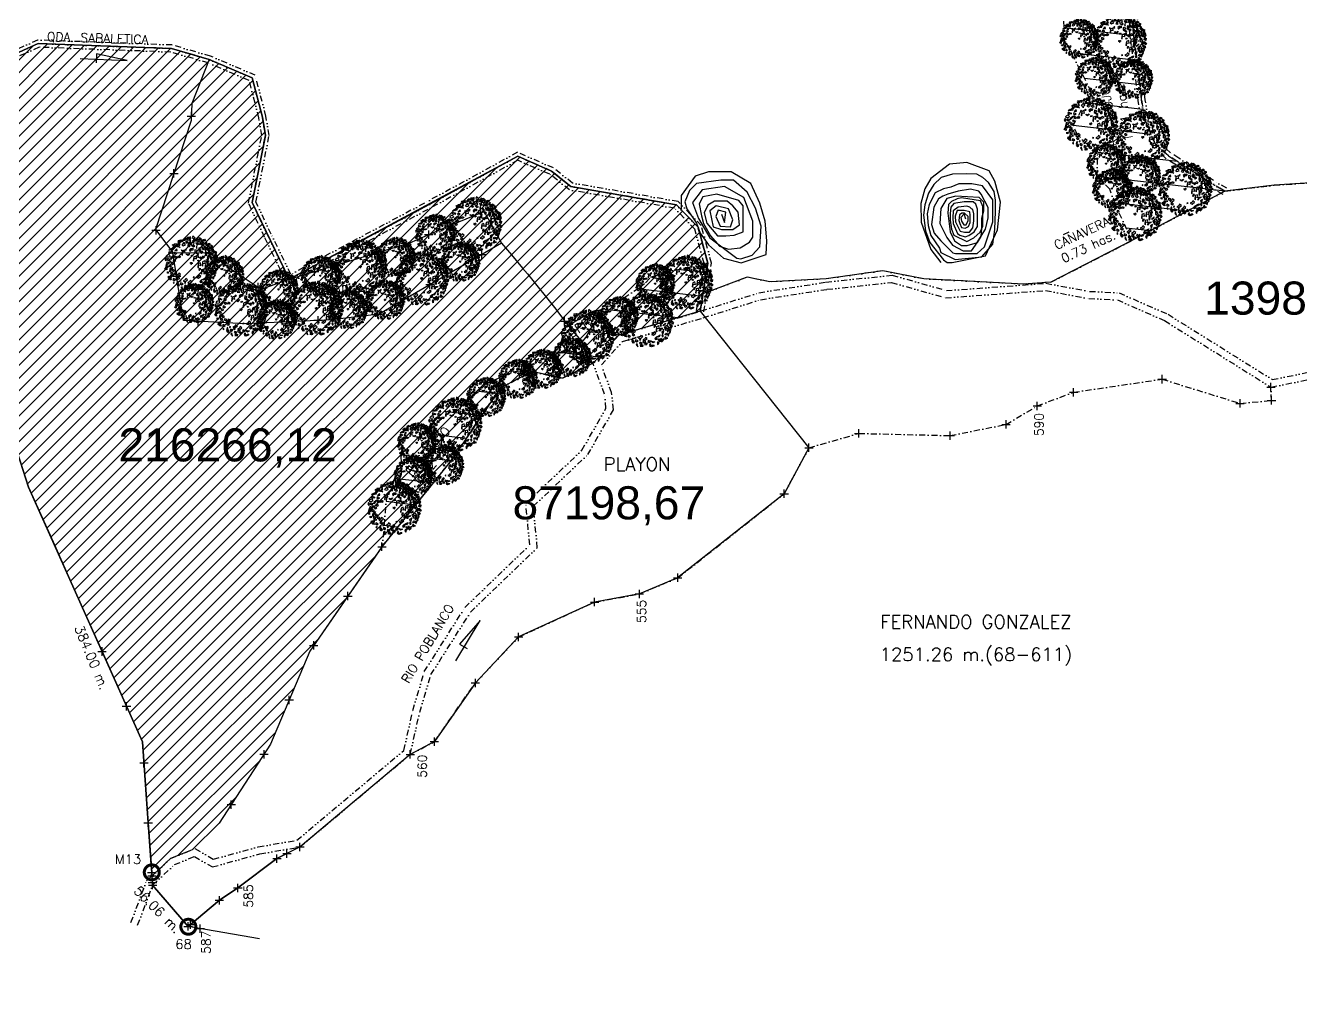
# Model space of a CAD drawing. Extents: x 0 to 28539, y 0 to 9112.
# Drawn here: x 15344 to 16407, y 5543 to 6357 of the extents above; entities that cross this region are included whole.
import ezdxf
from ezdxf.enums import TextEntityAlignment as Align

# ---------------------------------------------------------------- set-up
doc = ezdxf.new("R2010")
doc.units = 0
doc.header["$LTSCALE"] = 10
doc.header["$MEASUREMENT"] = 0
doc.header["$PDMODE"] = 2
doc.header["$PDSIZE"] = 3.5
doc.linetypes.add('DASHDOT', pattern=[1, 0.5, -0.25, 0, -0.25])
doc.linetypes.add('DIVIDE', pattern=[1.25, 0.5, -0.25, 0, -0.25, 0, -0.25])
doc.layers.get('0').update_dxf_attribs({"linetype": 'CONTINUOUS'})
doc.layers.get('Defpoints').update_dxf_attribs({"linetype": 'CONTINUOUS'})
for name, color, linetype in [('ARBOL4', 76, 'CONTINUOUS'), ('AREA', 2, 'CONTINUOUS'), ('CANO', 5, 'DIVIDE'), ('CERCO', 2, 'CONTINUOUS'), ('COORDENADAS', 1, 'CONTINUOUS'), ('COTA', 7, 'CONTINUOUS'), ('DIV-', 5, 'CONTINUOUS'), ('HOJA', 8, 'CONTINUOUS'), ('MOJON', 2, 'CONTINUOUS'), ('PL', 3, 'CONTINUOUS'), ('PUA', 1, 'CONTINUOUS'), ('R', 1, 'CONTINUOUS'), ('R60', 2, 'CONTINUOUS'), ('R80', 2, 'CONTINUOUS'), ('RASTROJO', 2, 'DASHDOT')]:
    doc.layers.add(name, color=color, linetype=linetype)
doc.styles.add('ARIAL', font='arial.ttf')
doc.styles.add('ATTR', font='romans.shx', dxfattribs={"width": 0.8, "height": 0.7})
doc.styles.add('SIMPLEX', font='simplex', dxfattribs={"height": 8})
doc.dimstyles.new('Arq 1000', dxfattribs={"dimscale": 5, "dimtxt": 2, "dimasz": 0.8, "dimexe": 1, "dimexo": 0.625, "dimgap": 0.2, "dimtad": 0, "dimtih": 1, "dimtoh": 1, "dimzin": 1, "dimtxsty": 'ARIAL', "dimblk": 'DOT', "dimcen": 2.5, "dimadec": 0, "dimazin": 0, "dimtfac": 1, "dimtix": 1, "dimtmove": 2, "dimatfit": 3, "dimfxl": 1, "dimarcsym": 0})

# ---------------------------------------------------------------- blocks, each defined once
blk = doc.blocks.new('*D8')
at = {"layer": 'COORDENADAS', "color": 1, "lineweight": -2}
for p, q in [((23399.2, 5648.9), (23391.2, 5648.9)), ((23407.2, 5650.8), (23399.2, 5648.9)), ((23414.2, 5650.8), (23407.2, 5650.8))]:
    blk.add_line(p, q, dxfattribs=at)
at = {"layer": 'Defpoints', "color": 0}
for p in [(23391.2, 5648.9), (23417.4, 5650.8), (0, 0)]:
    blk.add_point(p, dxfattribs=at)
at = {"layer": 'COORDENADAS', "color": 7, "insert": (23365.6, 5648.9), "char_height": 10, "attachment_point": 5, "style": 'ARIAL'}
blk.add_mtext('5650,78', dxfattribs=at)
blk = doc.blocks.new('_DOT')
at = {"color": 0, "linetype": 'ByBlock'}
blk.add_line((-0.5, 0), (-1, 0), dxfattribs=at)
at = {"color": 0, "linetype": 'ByBlock', "const_width": 0.5}
blk.add_lwpolyline([(-0.25, 0, 1), (0.25, 0, 1)], format="xyb", close=True, dxfattribs=at)
blk = doc.blocks.new('*D9')
at = {"layer": 'COORDENADAS', "color": 1, "lineweight": -2}
for p, q in [((23292, 6018.1), (23284, 6018.1)), ((23294, 6010.8), (23292, 6018.1)), ((23298.9, 6010.8), (23294, 6010.8))]:
    blk.add_line(p, q, dxfattribs=at)
at = {"layer": 'Defpoints', "color": 0}
for p in [(23284, 6018.1), (23302, 6010.8), (0, 0)]:
    blk.add_point(p, dxfattribs=at)
at = {"layer": 'COORDENADAS', "color": 7, "insert": (23258.3, 6018.1), "char_height": 10, "attachment_point": 5, "style": 'ARIAL'}
blk.add_mtext('6010,80', dxfattribs=at)
blk = doc.blocks.new('*D10')
at = {"layer": 'COORDENADAS', "color": 1, "lineweight": -2}
for p, q in [((23435.3, 5605.7), (23427.3, 5592.9)), ((23444.5, 5605.7), (23435.3, 5605.7)), ((23427.3, 5592.9), (23419.3, 5592.9))]:
    blk.add_line(p, q, dxfattribs=at)
at = {"layer": 'Defpoints', "color": 0}
for p in [(23447.6, 5605.7), (23419.3, 5592.9), (0, 0)]:
    blk.add_point(p, dxfattribs=at)
at = {"layer": 'COORDENADAS', "color": 7, "insert": (23393.6, 5592.9), "char_height": 10, "attachment_point": 5, "style": 'ARIAL'}
blk.add_mtext('5605,68', dxfattribs=at)
blk = doc.blocks.new('*D11')
at = {"layer": 'COORDENADAS', "color": 1, "lineweight": -2}
for p, q in [((23205.4, 6248.4), (23197.4, 6213.6)), ((23224.8, 6248.4), (23205.4, 6248.4)), ((23197.4, 6213.6), (23189.4, 6213.6))]:
    blk.add_line(p, q, dxfattribs=at)
at = {"layer": 'Defpoints', "color": 0}
for p in [(23227.9, 6248.4), (23189.4, 6213.6), (0, 0)]:
    blk.add_point(p, dxfattribs=at)
at = {"layer": 'COORDENADAS', "color": 7, "insert": (23163.7, 6213.6), "char_height": 10, "attachment_point": 5, "style": 'ARIAL'}
blk.add_mtext('6248,39', dxfattribs=at)
blk = doc.blocks.new('*D12')
at = {"layer": 'COORDENADAS', "color": 1, "lineweight": -2}
for p, q in [((23968, 6004.6), (23977.8, 6004.6)), ((23977.8, 6004.6), (23985.8, 5984.4)), ((23985.8, 5984.4), (23993.8, 5984.4))]:
    blk.add_line(p, q, dxfattribs=at)
at = {"layer": 'Defpoints', "color": 0}
for p in [(23964.9, 6004.6), (23993.8, 5984.4), (0, 0)]:
    blk.add_point(p, dxfattribs=at)
at = {"layer": 'COORDENADAS', "color": 7, "insert": (24019.4, 5984.4), "char_height": 10, "attachment_point": 5, "style": 'ARIAL'}
blk.add_mtext('6004,63', dxfattribs=at)
blk = doc.blocks.new('DEC1')
for points in [[(-17.825703, 50.144688), (-15.340965, 55.637398), (-11.893769, 55.475018), (-12.802246, 52.160138), (-14.540878, 53.429518), (-15.347061, 51.420148), (-14.679306, 50.283108)], [(-10.286347, 57.002498), (-6.636353, 53.173978), (-4.977264, 55.300948), (-2.322731, 54.024758), (-2.654549, 58.704078), (-5.640907, 57.002498)], [(2.096443, 60.253408), (0.995445, 56.151728), (3.318161, 54.875548), (7.299967, 55.726328)], [(13.272677, 57.002498), (10.949967, 55.726328), (12.609047, 54.024758), (14.268137, 54.875548)], [(16.259037, 52.323198), (16.922667, 53.599378), (16.590857, 57.002498), (20.904477, 54.450148), (17.918117, 51.472418)], [(-44.561383, 31.831348), (-39.273253, 31.705098), (-39.604093, 34.382268), (-36.824663, 35.356908), (-40.368063, 38.431048), (-41.276543, 35.116178)], [(-38.104163, 42.886048), (-35.982343, 39.207198), (-33.437553, 39.947208), (-31.223573, 43.364378)], [(-32.518103, 32.329788), (-36.831723, 28.075868), (-31.854473, 28.926648)], [(-31.801213, 37.372358), (-27.415503, 38.148518), (-25.333863, 42.636518), (-27.944843, 42.431948), (-29.220293, 39.953298)], [(-27.902623, 48.490098), (-28.642653, 45.945318), (-26.266303, 45.915268), (-25.694743, 47.690008)], [(-22.482173, 47.292998), (-22.915303, 48.664658), (-25.556323, 50.836408), (-20.701343, 52.081818), (-20.707443, 47.864548)], [(-22.563583, 30.628218), (-22.563583, 28.501248), (-21.568133, 29.352038)], [(-17.061733, 46.095918), (-21.688173, 40.867878), (-18.577893, 39.165388), (-13.789101, 40.946228), (-14.889992, 43.454908), (-16.965533, 43.184148)], [(-12.277245, 32.755178), (-14.599968, 30.628218), (-13.604515, 29.777438), (-11.2818, 30.628218)], [(-12.70607, 49.248398), (-13.313744, 45.632738), (-10.937401, 45.602688), (-9.258873, 49.086028)], [(-7.299988, 42.539188), (-9.290886, 39.136068), (-5.640907, 37.859878), (-3.981812, 39.136068)], [(-1.990913, 33.180578), (-4.977264, 30.628218), (-3.318176, 27.225088), (-0.99546, 30.202838)], [(-2.654549, 51.047028), (-4.645447, 48.494678), (-3.318176, 45.091538), (-1.990913, 46.793108)], [(2.322716, 47.218508), (-1.327278, 43.815368), (-0.66365, 40.412228), (3.318161, 37.009098), (6.636337, 38.710668), (2.654526, 40.837618), (5.309077, 44.666158)], [(2.654526, 51.897798), (6.304517, 49.345458), (10.949967, 51.047028), (8.959067, 52.748598), (6.304517, 51.897798)], [(6.636337, 30.628218), (6.304517, 25.523518), (13.272677, 21.269598), (14.931767, 22.120378), (9.290877, 25.098128), (12.277227, 29.352038)], [(10.949967, 39.136068), (9.622697, 36.158308), (10.618147, 33.605958), (10.949967, 36.158308)], [(19.245397, 47.643888), (12.277227, 47.218508), (13.272677, 43.815368), (17.918117, 41.688418), (18.913577, 44.240768), (17.254487, 45.516938)], [(15.927217, 35.307528), (16.922667, 29.777438), (14.268137, 28.075868), (17.918117, 26.799688), (19.245397, 31.479008)], [(21.568117, 28.075868), (20.240847, 25.098128), (22.231747, 24.247348), (23.890837, 25.948898)], [(21.568117, 51.047028), (27.209017, 53.173978), (29.531737, 50.621628), (26.545377, 48.920058), (26.213557, 51.047028), (24.222657, 50.196248), (23.890837, 48.920058)], [(24.554477, 46.793108), (21.568117, 44.666158), (23.227197, 42.964588), (26.877177, 44.240768)], [(23.890837, 30.202838), (21.568117, 37.009098), (25.218107, 32.329788)], [(25.549927, 37.859878), (32.186277, 39.561448), (34.177167, 43.389968), (33.181717, 35.307528), (29.199917, 34.882128)], [(31.522627, 48.069288), (29.863537, 46.367708), (28.536287, 43.389968), (32.186277, 45.516938)], [(29.531737, 34.031358), (28.536287, 31.053608), (36.499887, 31.479008), (33.181717, 34.456738)], [(29.863537, 27.650488), (28.536287, 22.971158), (30.527177, 17.441068), (32.186277, 20.418808), (29.863537, 22.120378)], [(35.504437, 27.650488), (36.168077, 22.120378), (39.154437, 21.694998), (40.813507, 23.821948)], [(36.831707, 44.240768), (35.836257, 42.539188), (37.163527, 41.263018), (40.481707, 41.688418)], [(37.495347, 38.285278), (35.836257, 35.732928), (38.158977, 34.031358), (41.477157, 34.031358), (38.158977, 35.307528)], [(40.813507, 40.412228), (40.481707, 39.136068), (42.804427, 37.434478), (45.458957, 37.859878)], [(44.795317, 26.374298), (42.804427, 28.075868), (42.472607, 29.777438), (43.799877, 31.053608), (46.454417, 29.352038)], [(-52.427143, -0.850769), (-55.081683, 0.4254), (-56.077133, -5.104706), (-55.081683, -6.380875), (-50.436243, -6.380875), (-51.099873, -5.104706), (-53.754413, -4.253914)], [(-52.427143, 19.568028), (-50.104423, 20.844198), (-46.786243, 17.441068), (-49.108973, 14.888718), (-53.754413, 14.463338), (-54.418043, 17.441068)], [(-48.445333, 5.530108), (-46.786243, 3.828518), (-44.795343, 5.104708)], [(-45.127153, 9.784018), (-44.463523, 14.463338), (-38.490813, 18.717258), (-39.818083, 15.739508)], [(-42.472623, 24.672728), (-44.131713, 23.396548), (-42.804433, 22.971158)], [(-30.195383, 13.187148), (-28.536293, 17.866458), (-25.218123, 16.164898), (-26.213573, 13.187148), (-27.872663, 14.463338)], [(-5.640907, 20.844198), (-7.963623, 18.291858), (-11.2818, 20.418808), (-11.2818, 22.120378), (-7.963623, 20.844198), (-4.313629, 22.971158)], [(-0.66365, 1.276169), (-2.322731, 0.4254), (-1.327278, -0.425384), (0, 0)], [(-0.66365, 18.717258), (0.663628, 19.142638), (1.659081, 17.441068), (-0.66365, 16.590288)], [(18.581767, 15.739508), (16.922667, 13.187148), (19.245397, 11.060198), (21.236297, 11.910978), (19.577217, 13.612548)], [(29.531737, 7.231658), (31.854457, 4.679318), (32.186277, 0), (35.504437, 3.403137), (33.513537, 9.784018)], [(40.481707, 17.015668), (43.799877, 11.910978), (41.477157, 8.507848), (41.145337, 11.910978)], [(46.454417, 20.844198), (44.463497, 22.120378), (42.472607, 21.269598), (42.804427, 19.568028), (45.458957, 19.142638)], [(46.454417, 6.380878), (46.122607, 4.679318), (43.468057, 5.104708), (43.799877, 7.657058)], [(49.440767, 0.4254), (49.772577, -4.679306), (43.799877, -7.231651), (47.449857, -3.828529)], [(49.772577, 26.799688), (48.445307, 25.098128), (50.436227, 23.396548), (53.754397, 25.523518)], [(48.777127, 16.164898), (48.445307, 12.761768), (50.768037, 11.060198), (52.095307, 13.187148)], [(51.099847, 20.418808), (52.095307, 16.590288), (56.077117, 13.187148), (54.418027, 17.866458)], [(52.095307, 5.955488), (54.086217, 3.403137), (55.745307, 4.679318), (54.418027, 8.082458)], [(-50.768053, -17.015672), (-50.436243, -19.993412), (-52.427143, -19.568022), (-52.758963, -16.590282)], [(-47.449883, -17.015672), (-46.454433, -9.784004), (-41.145353, -6.806266), (-44.131713, -11.06018)], [(-45.458983, -31.478992), (-46.786243, -26.799672), (-44.463523, -23.396552), (-43.468073, -26.374292), (-44.463523, -28.075852)], [(30.195357, -3.828529), (28.536287, -5.53009), (29.863537, -6.806266)], [(47.118057, -15.739494), (45.127137, -17.866462), (46.122607, -22.120372), (48.445307, -19.568022)], [(48.113497, -26.799672), (45.127137, -28.501252), (45.458957, -32.755162), (47.118057, -30.202822)], [(50.436227, -9.784004), (51.099847, -13.187141), (53.754397, -13.187141), (55.413487, -10.634796), (53.090757, -11.06018)], [(-28.204473, -43.389972), (-32.518103, -44.240752), (-30.195383, -47.218492), (-26.545393, -46.367702)], [(-11.2818, -55.300932), (-13.936333, -51.472412), (-10.286347, -51.472412), (-7.963623, -52.323192)], [(9.622697, -56.151712), (6.304517, -54.024762), (8.295417, -52.748592), (8.959067, -53.173982), (12.277227, -53.173982), (12.277227, -51.472412), (15.595407, -51.897802), (14.268137, -54.024762)], [(20.572657, -34.456732), (16.922667, -37.859872), (18.249947, -39.986832), (21.236297, -38.285262)], [(22.563567, -50.621622), (25.218107, -49.770842), (22.563567, -48.069272)], [(24.554477, -39.561442), (23.890837, -40.837612), (27.872647, -44.666142), (34.508987, -42.539172), (32.186277, -40.412222), (27.872647, -41.688402)], [(38.158977, -36.583692), (38.822617, -39.136042), (45.127137, -37.434482)]]:
    blk.add_lwpolyline(points, close=True)
at = {"style": 'ATTR', "width": 0.8, "flags": 1}
blk.add_attdef('ESTCODE', (0, 0), '', height=0.7, dxfattribs=at)
blk = doc.blocks.new('A$C3B855193')
for p, q in [((3.91, 4.03), (4.16, 4.03)), ((4.04, 3.91), (4.04, 4.16))]:
    blk.add_line(p, q)
for points in [[(3.64, 7.8), (3.79, 7.69), (3.66, 7.38), (3.44, 7.46), (3.28, 7.74), (3.45, 7.87)], [(4.64, 7.63), (4.78, 7.29), (4.94, 7.39), (5.08, 7.24), (5.17, 7.55), (4.94, 7.51)], [(0.93, 5.59), (0.62, 5.73), (0.52, 5.58), (0.71, 5.44)], [(0.58, 5.96), (0.85, 6.17), (1.13, 6.12), (0.96, 5.97), (0.83, 5.99)], [(1.36, 6.69), (1.18, 6.59), (1.15, 6.73), (1.33, 6.83)], [(1.45, 6.48), (1.94, 6.62), (2.27, 6.36), (1.92, 6.43)], [(2.34, 7.24), (2.35, 7.44), (1.97, 7.36), (1.92, 7.26), (2.05, 6.96), (2.11, 7.04), (2.09, 7.23)], [(2.93, 5.95), (2.59, 5.83), (2.51, 5.27), (2.61, 5.19), (2.65, 5.63), (3, 5.56)], [(2.86, 7.16), (2.8, 7.01), (2.93, 6.92)], [(3.22, 7.07), (3.54, 7.15), (3.97, 6.89), (3.75, 6.89)], [(3.85, 6.21), (4.19, 6.23), (4.17, 5.97), (3.95, 5.96), (3.99, 6.1)], [(4.24, 7.3), (4.11, 7.38), (4.12, 7.28)], [(5, 6.88), (4.61, 7.04), (4.8, 6.74)], [(5.16, 6.2), (5.03, 6.14), (5.11, 6.1)], [(5.52, 7.52), (5.34, 7.29), (5.46, 7.15), (5.74, 7.1)], [(5.34, 6.97), (5.51, 6.71), (5.85, 6.7), (5.77, 6.87), (5.58, 6.88)], [(6.3, 6.27), (5.84, 6.42), (5.82, 6.18), (6.06, 5.92), (6.19, 6.06), (6.12, 6.19)], [(6.16, 7.03), (5.97, 7.01), (6.04, 6.85), (6.17, 6.87)], [(6.23, 6.65), (6.3, 6.72), (6.37, 6.94), (6.58, 6.67), (6.31, 6.55)], [(6.62, 6.08), (6.37, 6.02), (6.44, 5.87), (6.7, 5.86)], [(6.54, 6.43), (6.95, 6.42), (7.04, 6.2), (6.8, 6.17), (6.84, 6.31), (6.69, 6.31), (6.63, 6.24)], [(7.18, 6.14), (7.04, 5.8), (7.22, 5.75), (7.21, 5.55), (7.5, 5.7), (7.31, 5.84)], [(0.3, 4.54), (0.13, 4.79), (0, 4.56), (0.15, 4.35)], [(0.67, 4.04), (0.35, 4.18), (0.25, 4.03), (0.44, 3.89)], [(0.77, 4.57), (0.46, 4.71), (0.36, 4.56), (0.55, 4.42)], [(1.35, 3.97), (1.04, 4.11), (0.94, 3.97), (1.13, 3.83)], [(1.62, 4.4), (1.31, 4.54), (1.21, 4.4), (1.4, 4.26)], [(1.76, 5.49), (1.44, 5.63), (1.35, 5.48), (1.54, 5.34)], [(1.83, 4.93), (1.51, 5.07), (1.41, 4.93), (1.6, 4.78)], [(3.89, 4), (3.8, 4.09), (3.77, 4), (3.83, 3.93)], [(4.65, 5.08), (4.31, 4.96), (4.23, 4.4), (4.33, 4.32), (4.37, 4.76), (4.72, 4.68)], [(5, 4.86), (4.78, 4.93), (4.82, 5.2), (4.93, 5.25), (4.94, 5), (5.18, 4.83)], [(5.01, 4.48), (5.07, 4.41), (4.99, 4.3), (4.87, 4.42)], [(5.3, 4.07), (4.97, 3.95), (4.89, 3.39), (4.99, 3.31), (5.02, 3.75), (5.38, 3.67)], [(5.58, 5.6), (5.38, 5.69), (5.36, 5.61), (5.47, 5.48)], [(5.89, 4.96), (5.65, 5.08), (5.47, 4.88), (5.73, 4.82)], [(5.96, 4.34), (5.63, 4.22), (5.55, 3.66), (5.65, 3.58), (5.68, 4.02), (6.04, 3.95)], [(6.51, 3.88), (6.19, 3.66), (6.01, 3.79), (6.03, 3.52), (6.36, 3.56)], [(6.34, 5.55), (6.07, 5.59), (6.09, 5.32), (6.21, 5.25)], [(6.62, 4.3), (6.4, 4.3), (6.26, 4.17), (6.43, 4.22)], [(6.9, 5.07), (6.58, 5.21), (6.39, 5.07), (6.28, 4.73), (6.48, 4.56), (6.5, 4.87), (6.82, 4.81)], [(7.01, 5.49), (6.79, 5.55), (6.61, 5.37), (6.76, 5.33)], [(7.39, 4), (7.17, 4.44), (6.98, 4.28), (6.98, 3.92), (7.17, 3.93), (7.2, 4.07)], [(7.21, 5.18), (7.15, 4.87), (7.38, 4.62), (7.43, 4.8), (7.31, 4.94)], [(7.72, 5.44), (7.43, 5.4), (7.42, 5.21), (7.58, 4.98)], [(7.61, 4.32), (7.71, 4.31), (7.91, 4.43), (7.87, 4.08), (7.6, 4.19)], [(7.67, 3.95), (7.96, 3.65), (7.86, 3.43), (7.67, 3.57), (7.8, 3.65), (7.69, 3.76), (7.6, 3.74)], [(7.82, 4.64), (7.68, 4.75), (7.62, 4.6), (7.72, 4.52)], [(0, 3.13), (0.17, 3.41), (0.27, 3.17), (0.28, 3)], [(0.52, 1.78), (0.56, 2.05), (0.7, 1.96), (0.69, 1.9), (0.78, 1.69), (0.89, 1.74), (0.95, 1.51), (0.78, 1.54)], [(1, 3.6), (0.68, 3.73), (0.58, 3.59), (0.77, 3.45)], [(1.23, 2.53), (0.91, 2.67), (0.81, 2.53), (1, 2.39)], [(1.48, 2.94), (1.16, 3.08), (1.06, 2.93), (1.25, 2.79)], [(1.38, 2.19), (1.23, 2.25), (1.18, 2.13)], [(1.85, 2.48), (1.53, 2.62), (1.43, 2.48), (1.62, 2.34)], [(2.07, 2.54), (1.97, 2.32), (1.68, 2.17), (1.99, 2.05), (2.34, 2.35)], [(2.21, 1.79), (1.9, 1.93), (1.8, 1.79), (1.99, 1.64)], [(4.41, 1.9), (4.26, 1.96), (4.21, 1.84)], [(5.1, 2.24), (5, 2.03), (4.71, 1.88), (5.02, 1.76), (5.37, 2.06)], [(5.34, 3.17), (5.13, 3.21), (5.06, 3), (5.17, 2.9), (5.23, 3.05)], [(5.8, 3.14), (5.47, 3.03), (5.39, 2.47), (5.49, 2.38), (5.52, 2.82), (5.88, 2.75)], [(6.41, 2.78), (6.07, 2.74), (5.78, 2.46), (6.01, 2.44), (6.06, 2.63)], [(6.21, 3.32), (5.98, 3.32), (5.98, 3.17), (6.14, 3.11)], [(6.56, 2.42), (6.23, 2.23), (6.28, 2.03), (6.46, 1.98)], [(6.41, 3.23), (6.78, 3.56), (6.58, 3.2)], [(6.81, 2.98), (6.59, 2.96), (6.83, 2.46), (6.93, 2.76)], [(6.74, 1.8), (6.79, 1.97), (6.89, 2.04), (7.01, 1.99), (6.97, 1.77)], [(6.94, 3.33), (7.23, 2.96), (7.53, 2.94), (6.99, 2.78), (6.85, 3.02)], [(7.29, 2.59), (7.09, 2.62), (7.04, 2.43), (7.13, 2.22), (7.12, 2.46)], [(7.48, 3.64), (7.26, 3.77), (7.2, 3.62), (7.38, 3.42)], [(7.75, 3.23), (7.6, 3.29), (7.37, 3.3), (7.61, 3.12)], [(7.52, 2.43), (7.43, 2.42), (7.38, 2.22), (7.48, 2.07)], [(7.65, 2.79), (7.52, 2.81), (7.47, 2.69), (7.59, 2.49)], [(1.58, 1.6), (1.26, 1.74), (1.17, 1.6), (1.36, 1.45)], [(1.23, 1.11), (1.35, 0.96), (1.39, 1.18)], [(1.98, 1.28), (1.88, 1.29), (1.75, 0.93), (2.07, 0.57), (2.14, 0.77), (1.94, 1.01)], [(2.43, 1.39), (2.28, 1.44), (2.23, 1.32)], [(2.71, 0.92), (2.39, 1.06), (2.29, 0.91), (2.48, 0.77)], [(2.55, 0.5), (2.4, 0.38), (2.68, 0.03)], [(3.12, 1.73), (3.02, 1.51), (2.73, 1.36), (3.04, 1.24), (3.39, 1.55)], [(3.1, 1.09), (2.95, 1.15), (2.9, 1.03)], [(3.33, 0.59), (3.01, 0.73), (2.91, 0.58), (3.1, 0.44)], [(3.44, 0.13), (3.25, 0.27), (2.99, 0.14), (3.2, 0.1)], [(3.79, 1.44), (3.69, 1.22), (3.4, 1.07), (3.71, 0.95), (4.06, 1.26)], [(3.84, 0.76), (3.53, 0.9), (3.43, 0.76), (3.62, 0.62)], [(4.12, 0.5), (3.93, 0.56), (3.68, 0.39), (3.91, 0.31)], [(4.55, 0.82), (4.24, 0.95), (4.14, 0.81), (4.33, 0.67)], [(4.59, 0.45), (4.39, 0.31), (4.46, 0.14), (4.67, 0.11), (4.58, 0.24)], [(5.21, 0.79), (4.89, 0.63), (4.57, 0.94), (4.88, 0.8)], [(5.51, 1.14), (5.39, 1.12), (5.34, 1.3), (5.52, 1.35)], [(6.02, 1.81), (5.79, 1.46), (5.51, 1.52), (5.71, 1.63)], [(5.63, 0.77), (5.53, 0.58), (5.65, 0.5), (5.83, 0.68)], [(6.19, 1.26), (5.97, 1.19), (5.92, 1), (6.1, 0.97)], [(6.53, 1.23), (6.31, 1.06), (6.2, 0.72), (6.46, 0.95)], [(6.43, 1.54), (6.46, 1.7), (6.35, 1.8), (6.25, 1.74), (6.29, 1.56)], [(6.9, 1.49), (6.75, 1.53), (6.7, 1.35), (6.93, 1.2)]]:
    blk.add_lwpolyline(points, close=True)
at = {"xscale": 0.06928556762807148, "yscale": 0.06928556762807148, "zscale": 0.06928556762807148}
blk.add_blockref('DEC1', (4.02, 3.89), dxfattribs=at)

msp = doc.modelspace()

# ---------------------------------------------------------------- hatches: boundary and pattern name
at = {"layer": 'COORDENADAS', "true_color": 0x0075eb}
h = msp.add_hatch(dxfattribs=at)
h.set_pattern_fill('LINE', color=150, scale=60, angle=45)
h.set_pattern_definition([(45, (-5668.413, 0), (-5.3033009, 5.3033009), [])])
h.paths.add_polyline_path([(15260.252, 6248.391), (15299.745, 6275.766), (15315.436, 6315.569), (15330.061, 6330.149), (15355.139, 6341.458), (15466.069, 6337.384), (15497.626, 6328.243), (15533.302, 6312.995), (15541.849, 6280.25), (15544.342, 6264.907), (15533.35, 6208.979), (15564.126, 6145.089), (15685.536, 6209.875), (15754.546, 6247.539), (15782.781, 6235.273), (15798.837, 6222.461), (15886.712, 6207.066), (15904.755, 6188.459), (15912.932, 6158.356), (15906.535, 6118.433), (15838.691, 6098.487), (15817.346, 6075.018), (15791.801, 6062.55), (15766.195, 6068.123), (15739.996, 6054.437), (15700.239, 5995.452), (15641.472, 5922.192), (15581.281, 5835.218), (15548.692, 5757.664), (15505.813, 5691.711), (15483.393, 5669.67), (15465.317, 5662.343), (15461.659, 5658.912), (15459.165, 5656.573), (15451.588, 5649.467), (15449.866, 5647.853), (15449.46, 5653.497), (15446.681, 5692.151), (15441.834, 5759.564), (15347.091, 5971.79), (15283.559, 6168.73)])

# ---------------------------------------------------------------- linework, layer by layer
at = {"layer": 'AREA'}
for p in [(16291.405, 6061.808), (16382.012, 6055.159), (16217.622, 6050.895), (16356.341, 6041.597), (16382.516, 6044.14), (16187.386, 6039.538), (16161.337, 6024.092), (16038.626, 6016.598), (16114.836, 6014.787), (15997.195, 6004.627), (15976.51, 5966.287), (15887.893, 5896.278), (15855.947, 5882.783), (15818.615, 5876.028), (15755.316, 5847.013), (15719.252, 5808.625), (15685.158, 5759.693), (15665.033, 5749.086), (15573.147, 5671.931), (15553.946, 5662.238), (15449.691, 5650.777), (15449.866, 5647.853), (15449.866, 5647.853), (15449.866, 5647.853), (15450.419, 5640.162), (15521.235, 5637.742), (15506.02, 5627.456), (15479.986, 5605.678)]:
    msp.add_point(p, dxfattribs=at)
at = {"layer": 'CANO'}
for points in [[(16342.21, 6215.82), (16331.041, 6222.193), (16314.048, 6233.333), (16302.011, 6240.936), (16294.772, 6245.56), (16283.096, 6256.209), (16279.472, 6264.573), (16273.755, 6277.856), (16271.328, 6294.006), (16268.625, 6320.409), (16264.72, 6347.625), (16264.11, 6355.04), (16265.382, 6367.718), (16265.639, 6370.633), (16254.426, 6375.421), (16249.85, 6402.077), (16244.417, 6430.409), (16242.706, 6449.524), (16228.011, 6471.325), (16206.612, 6497.549)], [(16343.696, 6218.426), (16332.608, 6224.752), (16315.672, 6235.856), (16303.62, 6243.469), (16296.603, 6247.95), (16285.593, 6257.992), (16282.226, 6265.762), (16276.664, 6278.685), (16274.306, 6294.382), (16271.603, 6320.775), (16267.702, 6347.961), (16267.122, 6355.013), (16268.368, 6367.436), (16268.818, 6372.538), (16257.106, 6377.539), (16252.802, 6402.613), (16247.391, 6430.826), (16245.626, 6450.56), (16230.422, 6473.115), (16208.936, 6499.446)], [(16345.183, 6221.031), (16334.175, 6227.312), (16317.296, 6238.378), (16305.228, 6246.001), (16298.435, 6250.34), (16288.09, 6259.775), (16284.98, 6266.952), (16279.573, 6279.515), (16277.283, 6294.758), (16274.582, 6321.141), (16270.685, 6348.298), (16270.135, 6354.986), (16271.355, 6367.155), (16271.998, 6374.442), (16259.787, 6379.656), (16255.753, 6403.15), (16250.366, 6431.244), (16248.545, 6451.597), (16232.833, 6474.906), (16213.445, 6498.665)], [(15909.497, 6117.958), (15915.997, 6158.519), (15907.448, 6189.992), (15888.189, 6209.853), (15800.11, 6225.283), (15784.341, 6237.866), (15754.396, 6250.875), (15676.816, 6208.534), (15565.457, 6149.197), (15549.069, 6182.718), (15536.484, 6209.368), (15547.39, 6264.856), (15544.788, 6280.87), (15535.834, 6315.175), (15498.637, 6331.073), (15466.549, 6340.368), (15354.547, 6344.481), (15328.33, 6332.659)], [(15906.535, 6118.433), (15912.932, 6158.356), (15904.755, 6188.459), (15886.712, 6207.066), (15798.837, 6222.461), (15782.781, 6235.273), (15754.546, 6247.539), (15678.24, 6205.894), (15564.126, 6145.089), (15546.365, 6181.419), (15533.35, 6208.979), (15544.342, 6264.907), (15541.849, 6280.25), (15533.302, 6312.995), (15497.626, 6328.243), (15466.069, 6337.384), (15355.139, 6341.458), (15330.061, 6330.149)], [(15903.573, 6118.908), (15909.868, 6158.193), (15902.063, 6186.926), (15885.236, 6204.279), (15797.565, 6219.638), (15781.221, 6232.68), (15754.696, 6244.203), (15679.664, 6203.253), (15562.795, 6140.98), (15543.661, 6180.119), (15530.216, 6208.589), (15541.295, 6264.957), (15538.911, 6279.629), (15530.771, 6310.814), (15496.616, 6325.412), (15465.59, 6334.399), (15355.732, 6338.434), (15331.792, 6327.638)], [(15432.309, 5608.876), (15445.302, 5643.572), (15465.317, 5662.343), (15485.603, 5670.566), (15500.998, 5661.722), (15538.346, 5671.958), (15570.532, 5677.554), (15659.631, 5752.368), (15667.09, 5785.776), (15676.724, 5818.11), (15710.541, 5871.523), (15764.602, 5923.67), (15761.269, 5958.178), (15808.077, 6002.648), (15828.084, 6037.509), (15826.839, 6049.205), (15817.346, 6075.018), (15838.527, 6098.438), (15907.358, 6118.675), (15955.472, 6133.903), (16011.359, 6142.643), (16066.487, 6148.514), (16111.619, 6135.666), (16194.511, 6141.697), (16230.991, 6134.988), (16255.514, 6133.788), (16296.296, 6115.882), (16383.168, 6061.5), (16444.126, 6073.785)], [(15437.917, 5606.776), (15450.419, 5640.162), (15468.6, 5657.213), (15485.149, 5663.921), (15500.176, 5655.288), (15539.653, 5666.108), (15573.147, 5671.931), (15665.033, 5749.086), (15672.888, 5784.267), (15682.226, 5815.607), (15715.215, 5867.713), (15770.841, 5921.367), (15767.51, 5955.848), (15812.835, 5998.909), (15834.243, 6036.212), (15832.715, 6050.576), (15824.215, 6073.687), (15841.835, 6093.17), (15909.106, 6112.948), (15956.846, 6128.057), (16012.139, 6136.705), (16065.965, 6142.437), (16110.997, 6129.617), (16194.181, 6135.67), (16230.3, 6129.027), (16254.118, 6127.862), (16293.489, 6110.575), (16382.012, 6055.159), (16446.592, 6068.174)]]:
    msp.add_lwpolyline(points, dxfattribs=at)
at = {"layer": 'CERCO'}
for p, q in [((15741.089, 6175.135), (15749.406, 6165.332)), ((15758.524, 6154.268), (15762.82, 6149.591))]:
    msp.add_line(p, q, dxfattribs=at)
for points in [[(15497.626, 6328.243), (15483.115, 6291.456), (15482.618, 6277.497), (15452.84, 6186.475), (15467.283, 6167.36)], [(15749.406, 6165.332), (15758.524, 6154.268)], [(15762.82, 6149.591), (15786.336, 6120.071), (15796.845, 6105.933), (15804.316, 6097.41), (15808.314, 6092.522), (15811.216, 6096.673), (15816.829, 6106.248), (15822.691, 6114.493), (15821.992, 6117.298), (15821.648, 6118.902), (15818.913, 6118.664), (15815.173, 6117.346), (15801.484, 6109.25), (15796.845, 6105.933)], [(15347.091, 5971.79), (15441.834, 5759.564), (15450.419, 5640.162), (15479.986, 5605.678), (15506.02, 5627.456), (15521.235, 5637.742), (15553.946, 5662.238), (15573.147, 5671.931)], [(15641.664, 5922.47), (15581.281, 5835.218), (15548.692, 5757.664), (15505.813, 5691.711), (15483.393, 5669.67)], [(15539.312, 5595.33), (15479.986, 5605.678)]]:
    msp.add_lwpolyline(points, dxfattribs=at)
msp.add_lwpolyline([(15726.479, 6201.675), (15741.089, 6175.135), (15639.045, 6116.018), (15599.558, 6111.392), (15527.386, 6108.06), (15476.077, 6110.591), (15467.283, 6167.36), (15497.955, 6167.177), (15514.909, 6153.933), (15540.941, 6136.748), (15564.126, 6145.089), (15664.63, 6175.543), (15696.537, 6189.297)], close=True, dxfattribs=at)
at = {"layer": 'COTA'}
msp.add_circle((15449.866, 5647.853), 1, dxfattribs=at)
at = {"layer": 'DIV-'}
for points in [[(16127.905, 6195.167), (16126.46, 6199.496), (16123.571, 6196.61), (16124.293, 6193.363), (16126.099, 6190.478), (16128.266, 6190.478), (16129.711, 6194.085), (16129.711, 6197.331), (16126.821, 6200.217), (16124.654, 6200.217), (16122.487, 6198.774), (16122.126, 6194.085), (16122.848, 6191.56), (16124.293, 6188.314), (16127.182, 6187.592), (16130.072, 6189.035), (16131.516, 6192.281), (16131.516, 6195.528), (16131.516, 6198.413), (16131.155, 6201.299), (16126.46, 6202.381), (16123.932, 6202.381), (16120.681, 6202.381), (16118.875, 6197.692), (16119.237, 6193.003), (16123.209, 6185.067), (16126.821, 6184.346), (16130.794, 6184.346), (16133.683, 6187.953), (16134.406, 6193.724), (16134.406, 6199.496), (16133.683, 6203.103), (16132.6, 6203.824), (16131.155, 6205.267), (16128.627, 6205.988), (16121.404, 6205.267), (16117.431, 6202.021), (16117.07, 6196.249), (16117.431, 6191.56), (16121.043, 6183.264), (16122.848, 6181.821), (16127.182, 6180.378), (16130.433, 6181.46), (16134.767, 6184.706), (16137.656, 6189.035), (16137.656, 6196.61), (16137.656, 6203.463), (16136.212, 6207.792), (16134.045, 6209.596), (16126.46, 6209.596), (16117.792, 6208.153), (16115.264, 6205.267), (16114.903, 6199.856), (16114.903, 6194.446), (16115.986, 6186.871), (16117.792, 6181.821), (16128.627, 6176.41), (16134.406, 6179.656), (16139.823, 6184.346), (16141.99, 6189.396), (16141.99, 6197.331), (16141.99, 6205.628), (16140.185, 6210.317), (16124.293, 6212.842), (16120.681, 6212.121), (16115.986, 6209.956), (16113.458, 6207.431), (16112.736, 6200.217), (16114.903, 6184.706), (16118.514, 6177.131), (16119.959, 6176.049), (16124.293, 6173.164), (16128.988, 6173.164), (16137.656, 6175.689), (16140.546, 6180.739), (16141.268, 6187.592), (16141.268, 6195.888), (16142.713, 6202.021), (16142.713, 6209.235), (16139.101, 6213.203), (16119.598, 6214.285), (16112.013, 6212.481), (16106.957, 6204.185), (16106.234, 6191.56), (16112.013, 6180.017), (16116.708, 6173.524), (16125.738, 6168.835), (16132.6, 6168.835), (16135.851, 6173.524), (16140.907, 6181.46), (16144.157, 6186.871), (16146.324, 6196.249), (16146.324, 6204.906), (16140.546, 6216.088), (16138.74, 6218.613), (16131.878, 6220.056), (16121.404, 6218.613), (16112.736, 6216.088), (16108.763, 6214.285), (16105.151, 6212.121), (16101.178, 6205.267), (16099.372, 6190.839), (16101.539, 6183.624), (16106.957, 6177.131), (16117.07, 6167.032), (16119.237, 6166.671), (16137.295, 6166.671), (16143.435, 6172.082), (16150.297, 6193.003), (16150.297, 6205.988), (16150.297, 6211.399), (16141.629, 6222.942), (16132.961, 6224.745), (16122.126, 6224.745), (16115.264, 6221.86), (16109.124, 6220.417), (16102.262, 6217.17), (16097.205, 6207.431), (16095.76, 6199.496), (16096.483, 6189.756), (16098.65, 6181.46), (16105.873, 6170.999), (16106.957, 6167.392), (16118.875, 6161.621), (16141.268, 6163.785), (16150.297, 6174.246), (16152.103, 6186.51), (16152.464, 6201.66), (16152.464, 6211.038), (16151.381, 6218.253), (16146.686, 6225.828), (16141.99, 6229.795), (16136.934, 6232.681), (16128.627, 6233.042), (16116.708, 6232.681), (16107.318, 6229.795), (16101.178, 6224.024), (16096.844, 6216.81), (16093.593, 6207.071), (16092.51, 6198.413), (16094.316, 6185.428), (16097.928, 6175.689), (16109.124, 6161.26), (16112.374, 6159.096), (16116.347, 6159.096), (16144.157, 6164.507), (16154.27, 6186.149), (16156.798, 6209.235), (16152.103, 6226.91), (16147.408, 6235.567), (16128.627, 6242.42), (16114.18, 6240.977), (16098.65, 6229.074), (16093.593, 6220.417), (16090.343, 6208.153), (16090.704, 6192.642), (16098.65, 6169.917), (16106.957, 6159.096)], [(15924.269, 6199.414), (15926.939, 6192.483), (15928.007, 6201.014), (15921.6, 6202.613), (15919.465, 6197.281), (15923.202, 6189.284), (15931.744, 6188.75), (15933.879, 6194.615), (15930.142, 6203.679), (15919.999, 6206.345), (15914.66, 6202.08), (15917.329, 6188.75), (15924.269, 6186.618), (15933.879, 6186.618), (15939.218, 6190.35), (15938.15, 6201.014), (15933.879, 6206.345), (15929.074, 6210.078), (15918.397, 6210.078), (15913.058, 6206.879), (15909.855, 6200.48), (15911.991, 6191.949), (15921.066, 6181.286), (15928.007, 6181.286), (15934.947, 6181.819), (15942.421, 6184.485), (15942.421, 6206.345), (15938.684, 6210.611), (15920.532, 6215.943), (15908.787, 6213.81), (15905.584, 6207.945), (15907.72, 6197.814), (15909.321, 6191.416), (15915.194, 6181.286), (15922.668, 6172.755), (15930.142, 6170.089), (15939.751, 6171.155), (15947.759, 6175.954), (15950.429, 6180.219), (15950.429, 6193.549), (15942.955, 6213.277), (15926.939, 6222.341), (15908.254, 6219.675), (15900.246, 6209.011), (15905.05, 6195.682), (15914.66, 6179.686), (15937.082, 6162.624), (15940.285, 6162.091), (15949.895, 6165.29), (15956.301, 6172.222), (15957.369, 6189.284), (15952.564, 6204.213), (15945.624, 6217.542), (15934.413, 6227.673), (15923.736, 6227.673), (15903.449, 6225.007), (15897.576, 6219.142), (15893.839, 6209.545), (15895.441, 6203.679), (15903.449, 6191.949), (15906.652, 6183.419), (15913.592, 6173.821), (15925.871, 6162.624), (15940.819, 6158.892), (15961.64, 6165.823), (15962.174, 6177.02), (15960.572, 6193.549), (15956.301, 6208.478), (15948.827, 6225.007), (15932.277, 6234.604), (15913.592, 6234.604), (15902.381, 6230.872), (15890.636, 6214.876), (15890.636, 6203.679)]]:
    msp.add_lwpolyline(points, dxfattribs=at)
at = {"layer": 'HOJA'}
for points in [[(15330.061, 6330.149), (15355.139, 6341.458), (15466.069, 6337.384), (15497.626, 6328.243), (15533.302, 6312.995), (15541.849, 6280.25), (15544.342, 6264.907), (15533.35, 6208.979), (15564.126, 6145.089), (15685.536, 6209.875), (15754.546, 6247.539), (15782.781, 6235.273), (15798.837, 6222.461), (15886.712, 6207.066), (15904.755, 6188.459), (15912.932, 6158.356), (15906.535, 6118.433), (15997.195, 6004.627), (15976.51, 5966.287), (15887.767, 5896.224), (15855.947, 5882.783), (15818.615, 5876.028), (15755.316, 5847.013), (15719.252, 5808.625), (15685.158, 5759.693), (15665.033, 5749.086), (15573.325, 5672.021), (15553.946, 5662.238), (15521.235, 5637.742), (15506.02, 5627.456), (15479.986, 5605.678), (15450.419, 5640.162), (15449.866, 5647.853), (15449.46, 5653.497), (15446.681, 5692.151), (15441.834, 5759.564), (15347.091, 5971.79), (15283.559, 6168.73)], [(15330.061, 6330.149), (15355.139, 6341.458), (15466.069, 6337.384), (15497.626, 6328.243), (15533.302, 6312.995), (15541.849, 6280.25), (15544.342, 6264.907), (15533.35, 6208.979), (15564.126, 6145.089), (15685.536, 6209.875), (15754.546, 6247.539), (15782.781, 6235.273), (15798.837, 6222.461), (15886.712, 6207.066), (15904.755, 6188.459), (15912.932, 6158.356), (15906.535, 6118.433), (15838.691, 6098.487), (15817.346, 6075.018), (15791.801, 6062.55), (15766.195, 6068.123), (15739.996, 6054.437), (15700.239, 5995.452), (15641.472, 5922.192), (15581.281, 5835.218), (15548.692, 5757.664), (15505.813, 5691.711), (15483.393, 5669.67), (15465.317, 5662.343), (15461.659, 5658.912), (15459.165, 5656.573), (15451.588, 5649.467), (15449.866, 5647.853), (15449.46, 5653.497), (15446.681, 5692.151), (15441.834, 5759.564), (15347.091, 5971.79), (15283.559, 6168.73)], [(16436.518, 6226.791), (16384.643, 6223.506), (16343.696, 6218.426), (16266.285, 6177.31), (16198.625, 6142.623), (16175.947, 6141.075), (16092.805, 6145.349), (16058.636, 6152.13), (16011.39, 6145.476), (15964.494, 6142.983), (15945.654, 6146.831), (15908.846, 6132.855), (15912.932, 6158.356), (15904.755, 6188.459), (15886.712, 6207.066), (15798.837, 6222.461), (15782.781, 6235.273), (15754.546, 6247.539), (15564.126, 6145.089), (15533.35, 6208.979), (15544.342, 6264.907), (15541.849, 6280.25), (15533.302, 6312.995), (15497.626, 6328.243), (15466.069, 6337.384), (15355.139, 6341.458), (15330.061, 6330.149)]]:
    msp.add_lwpolyline(points, dxfattribs=at)
at = {"layer": 'MOJON', "const_width": 2.5}
for points in [[(15449.691, 5644.527, 1), (15449.691, 5657.027, 1)], [(15480.149, 5599.174, 1), (15480.149, 5611.674, 1)]]:
    msp.add_lwpolyline(points, format="xyb", close=True, dxfattribs=at)
at = {"layer": 'PL'}
msp.add_lwpolyline([(15334.37, 6010.803), (15347.091, 5971.79), (15367.474, 5926.133), (15387.856, 5880.476), (15408.238, 5834.819), (15428.621, 5789.162), (15441.834, 5759.564), (15443.095, 5742.022), (15446.681, 5692.151), (15449.691, 5650.777)], dxfattribs=at)
at = {"layer": 'PUA'}
for p in [(15482.743, 6281.008), (15468.164, 6233.314), (15453.273, 6185.902), (15680.375, 6182.329), (15497.463, 6167.18), (15633.187, 6166.015), (15724.705, 6165.643), (15470.317, 6147.774), (15585.336, 6151.515), (15538.272, 6138.51), (15681.441, 6140.579), (15638.048, 6115.901), (15822.519, 6115.185), (15822.519, 6115.185), (15488.436, 6109.981), (15538.377, 6108.567), (15588.324, 6110.873), (15793.649, 6110.232), (15793.649, 6110.232), (15641.472, 5922.192), (15613.019, 5881.078), (15584.565, 5839.963), (15408.238, 5834.819), (15428.621, 5789.162), (15564.147, 5794.442), (15543.184, 5749.191), (15443.095, 5742.022), (15515.93, 5707.271), (15446.681, 5692.151), (15562.229, 5666.419), (15450.267, 5642.28), (15521.351, 5637.828), (15481.867, 5607.251), (15490.055, 5603.921)]:
    msp.add_point(p, dxfattribs=at)
at = {"layer": 'R'}
for p, q in [((16267.702, 6347.961), (16209.684, 6354.637)), ((16270.219, 6327.54), (16215.699, 6333.813)), ((16272.736, 6307.118), (16226.746, 6312.41)), ((16275.253, 6286.697), (16227.491, 6292.192)), ((16282.226, 6265.762), (16217.32, 6273.231)), ((16304.192, 6243.103), (16235.616, 6250.994)), ((16343.696, 6218.426), (16237.102, 6230.691)), ((16312.542, 6201.878), (16251.826, 6208.865)), ((16281.388, 6185.331), (16261.508, 6187.619)), ((15911.671, 6150.485), (15887.981, 6153.211)), ((15908.503, 6130.718), (15854.214, 6136.964)), ((15887.905, 6112.956), (15824.912, 6120.204)), ((15838.691, 6098.487), (15813.949, 6101.334)), ((15822.091, 6080.265), (15789.276, 6084.04)), ((15763.751, 6066.846), (15752.094, 6068.187)), ((15736.875, 6049.806), (15721.733, 6051.548)), ((15724.282, 6031.123), (15697.777, 6034.173)), ((15711.69, 6012.44), (15676.17, 6016.527)), ((15698.898, 5993.78), (15657.76, 5998.513)), ((15684.106, 5975.35), (15655.996, 5978.584)), ((15669.314, 5956.92), (15644.892, 5959.73)), ((15654.522, 5938.49), (15643.165, 5939.797))]:
    msp.add_line(p, q, dxfattribs=at)
at = {"layer": 'R60'}
msp.add_line((16209.17, 6182.338), (16213.838, 6184.493), dxfattribs=at)
for points in [[(15389.889, 6329.074), (15429.147, 6327.267), (15403.628, 6332.874), (15403.392, 6325.459)], [(15702.86, 5827.052), (15723.148, 5860.71), (15706.063, 5840.942), (15712.47, 5837.202)]]:
    msp.add_lwpolyline(points, dxfattribs=at)
at = {"layer": 'RASTROJO'}
msp.add_lwpolyline([(16266.285, 6177.31), (16252.405, 6207.259), (16247.733, 6220.203), (16237.102, 6230.691), (16237.697, 6248.94), (16220.813, 6265.6), (16217.209, 6273.025), (16232.429, 6301.398), (16209.892, 6345.065), (16209.39, 6368.17), (16197.658, 6387.671), (16198.781, 6404.746), (16230.09, 6525.725), (16257.106, 6377.539), (16268.823, 6372.584), (16266.885, 6354.589), (16276.086, 6279.934), (16285.593, 6257.992), (16296.603, 6247.95), (16310.636, 6238.988), (16343.696, 6218.426)], close=True, dxfattribs=at)
for points in [[(16343.696, 6218.426), (16384.643, 6223.506), (16436.518, 6226.791), (16565.394, 6237.084)], [(16198.625, 6142.623), (16266.285, 6177.31)], [(15821.648, 6118.902), (15834.522, 6124.04), (15856.358, 6138.372), (15861.033, 6142.236), (15865.323, 6146.765), (15875.93, 6150.727), (15912.932, 6158.356)], [(16198.625, 6142.623), (16175.947, 6141.075), (16092.805, 6145.349), (16058.636, 6152.13), (16011.39, 6145.476), (15964.494, 6142.983), (15945.654, 6146.831), (15908.846, 6132.855)], [(15808.314, 6092.522), (15803.436, 6089.234), (15795.271, 6086.597), (15728.065, 6057.942), (15720.039, 6049.838), (15706.599, 6041.378), (15669.574, 6011.141), (15658.468, 5999.981), (15657.258, 5997.474), (15657.477, 5981.612), (15655.626, 5977.83), (15645.363, 5965.172), (15641.664, 5922.47), (15700.239, 5995.452), (15739.996, 6054.437), (15766.195, 6068.123), (15791.801, 6062.55), (15817.346, 6075.018)], [(16038.626, 6016.598), (16114.836, 6014.787), (16161.337, 6024.092), (16187.386, 6039.538), (16217.622, 6050.895), (16291.405, 6061.808), (16356.341, 6041.597), (16382.516, 6044.14), (16382.012, 6055.159)], [(15665.033, 5749.086), (15685.158, 5759.693), (15719.252, 5808.625), (15755.316, 5847.013), (15818.615, 5876.028), (15855.947, 5882.783), (15887.893, 5896.278), (15976.51, 5966.287), (15997.195, 6004.627), (16038.626, 6016.598)]]:
    msp.add_lwpolyline(points, dxfattribs=at)

# ---------------------------------------------------------------- block references
at = {"layer": 'ARBOL4'}
for p, xscale, yscale, zscale in [((16233.95, 6321.216), 5.585038350211107, 5.585038350211107, 5.585038350211107), ((16206.199, 6329.351), 4.078627498245623, 4.078627498245623, 4.078627498245623), ((16219.025, 6297.326), 4.078627498245623, 4.078627498245623, 4.078627498245623), ((16251.09, 6295.725), 4.078627498245623, 4.078627498245623, 4.078627498245623), ((16209.901, 6252.363), 5.585038350211107, 5.585038350211107, 5.585038350211107), ((16253.19, 6241.154), 5.585038350211107, 5.585038350211107, 5.585038350211107), ((16228.644, 6225.271), 4.078627498245623, 4.078627498245623, 4.078627498245623), ((16257.503, 6215.663), 4.078627498245623, 4.078627498245623, 4.078627498245623), ((16233.454, 6204.455), 4.078627498245623, 4.078627498245623, 4.078627498245623), ((16288.462, 6197.921), 5.585038350211107, 5.585038350211107, 5.585038350211107), ((15696.831, 6168.809), 5.585038350211107, 5.585038350211107, 5.585038350211107), ((16246.777, 6177.105), 5.585038350211107, 5.585038350211107, 5.585038350211107), ((15669.38, 6166.555), 4.078627498245623, 4.078627498245623, 4.078627498245623), ((15460.618, 6136.07), 5.585038350211107, 5.585038350211107, 5.585038350211107), ((15601.382, 6133.182), 5.585038350211107, 5.585038350211107, 5.585038350211107), ((15636.6, 6147.297), 4.078627498245623, 4.078627498245623, 4.078627498245623), ((15690.591, 6143.445), 4.078627498245623, 4.078627498245623, 4.078627498245623), ((15493.908, 6131.89), 4.078627498245623, 4.078627498245623, 4.078627498245623), ((15573.931, 6131.89), 4.078627498245623, 4.078627498245623, 4.078627498245623), ((15652.481, 6123.553), 5.585038350211107, 5.585038350211107, 5.585038350211107), ((15872.624, 6120.103), 5.585038350211107, 5.585038350211107, 5.585038350211107), ((15539.222, 6120.335), 4.078627498245623, 4.078627498245623, 4.078627498245623), ((15852.949, 6125.219), 4.078627498245623, 4.078627498245623, 4.078627498245623), ((15468.84, 6108.78), 4.078627498245623, 4.078627498245623, 4.078627498245623), ((15502.076, 6097.554), 5.585038350211107, 5.585038350211107, 5.585038350211107), ((15564.744, 6098.517), 5.585038350211107, 5.585038350211107, 5.585038350211107), ((15627.923, 6111.669), 4.078627498245623, 4.078627498245623, 4.078627498245623), ((15597.07, 6103.966), 4.078627498245623, 4.078627498245623, 4.078627498245623), ((15822.623, 6097.96), 4.078627498245623, 4.078627498245623, 4.078627498245623), ((15839.725, 6088.631), 5.585038350211107, 5.585038350211107, 5.585038350211107), ((15537.294, 6095.3), 4.078627498245623, 4.078627498245623, 4.078627498245623), ((15790.398, 6074.795), 5.585038350211107, 5.585038350211107, 5.585038350211107), ((15758.939, 6054.044), 4.078627498245623, 4.078627498245623, 4.078627498245623), ((15783.2, 6063.887), 4.078627498245623, 4.078627498245623, 4.078627498245623), ((15738.469, 6045.715), 4.078627498245623, 4.078627498245623, 4.078627498245623), ((15711.934, 6030.571), 4.078627498245623, 4.078627498245623, 4.078627498245623), ((15680.301, 6001.784), 5.585038350211107, 5.585038350211107, 5.585038350211107), ((15654.315, 5992.712), 4.078627498245623, 4.078627498245623, 4.078627498245623), ((15677.059, 5973.783), 4.078627498245623, 4.078627498245623, 4.078627498245623), ((15651.282, 5964.697), 4.078627498245623, 4.078627498245623, 4.078627498245623), ((15629.576, 5932.306), 5.585038350211107, 5.585038350211107, 5.585038350211107)]:
    msp.add_blockref('A$C3B855193', p, dxfattribs=dict(at, xscale=xscale, yscale=yscale, zscale=zscale))

# ---------------------------------------------------------------- texts
at = {"layer": 'AREA', "style": 'SIMPLEX'}
for s, p in [('590', (16192.545, 6014.372)), ('555', (15861.437, 5858.612)), ('560', (15678.714, 5729.529)), ('585', (15533.942, 5621.393)), ('587', (15498.633, 5582.833))]:
    msp.add_text(s, height=7.5, rotation=90, dxfattribs=at).set_placement(p)
at = {"layer": 'COORDENADAS', "color": 30, "true_color": 0xff962e, "style": 'ARIAL'}
msp.add_text('139867,87', height=27.5452, dxfattribs=at).set_placement((16417.373, 6115.62), align=Align.CENTER)
at = {"layer": 'COORDENADAS', "color": 150, "true_color": 0x0075eb, "style": 'ARIAL'}
msp.add_text('216266,12', height=27.5452, dxfattribs=at).set_placement((15512.871, 5993.279), align=Align.CENTER)
at = {"layer": 'COORDENADAS', "color": 116, "true_color": 0x00753b, "style": 'ARIAL'}
msp.add_text('87198,67', height=27.5452, dxfattribs=at).set_placement((15830.464, 5944.983), align=Align.CENTER)
at = {"layer": 'R60', "style": 'SIMPLEX'}
for s, rotation, p in [('QDA. SABALETICA', 358.265931, (15362.192, 6343.611)), ('CORRAL', 33.672149, (15793.588, 6092.054)), ('RASTROJO', 49.032665, (15666.113, 5980.33)), ('0.82 has.', 49.032665, (15672.751, 5973.688)), ('RIO POBLANCO', 58.966297, (15663.603, 5807.737))]:
    msp.add_text(s, height=7.5075, rotation=rotation, dxfattribs=at).set_placement(p)
for s, height, rotation, p in [('RASTROJO', 7.504, 98.854147, (16251.162, 6281.376)), ('1.61 has.', 7.504, 98.854147, (16263.4, 6284.438)), ('CANAVERAL', 7.504, 25.187633, (16228.565, 6181.31)), ('0.73 has.', 7.504, 25.187633, (16231.451, 6168.795)), ('384.00 m.', 8, 292.685957, (15395.97, 5828.317)), ('56.06 m.', 8, 315.034265, (15451.667, 5616.943))]:
    msp.add_text(s, height=height, rotation=rotation, dxfattribs=at).set_placement(p, align=Align.CENTER)
for s, height, p in [('GUADUAL', 7.504, (15610.234, 6132.293)), ('1.13 has.', 7.504, (15610.234, 6121.209)), ('M13', 8, (15429.934, 5657.778)), ('68', 8, (15476.135, 5586.885))]:
    msp.add_text(s, height=height, dxfattribs=at).set_placement(p, align=Align.CENTER)
at = {"layer": 'R80', "style": 'SIMPLEX'}
for s, p in [('PLAYON', (15854.012, 5985.393)), ('FERNANDO GONZALEZ', (16136.251, 5854.091)), ('1251.26 m.(68-611)', (16136.251, 5826.934))]:
    msp.add_text(s, height=11, dxfattribs=at).set_placement(p, align=Align.CENTER)

# ---------------------------------------------------------------- dimensions: what is measured, and where the dimension line sits
at = {"layer": 'COORDENADAS'}
for feature_location, offset, picture, middle in [((23227.915, 6248.391), (-38.505, -34.744), '*D11', (23163.731, 6213.647)), ((23302.033, 6010.803), (-18.039, 7.271), '*D9', (23258.341, 6018.074)), ((23964.858, 6004.627), (28.899, -20.183), '*D12', (24019.426, 5984.444)), ((23417.354, 5650.777), (-26.104, -1.899), '*D8', (23365.597, 5648.878)), ((23447.649, 5605.678), (-28.394, -12.762), '*D10', (23393.602, 5592.916))]:
    dim = msp.add_ordinate_dim(feature_location=feature_location, offset=offset, dtype=0, origin=(0, 0), dimstyle='Arq 1000', dxfattribs=at)
    dim.commit()
    dim.dimension.update_dxf_attribs({"geometry": picture, "text_midpoint": middle})

doc.saveas('drawing.dxf')
